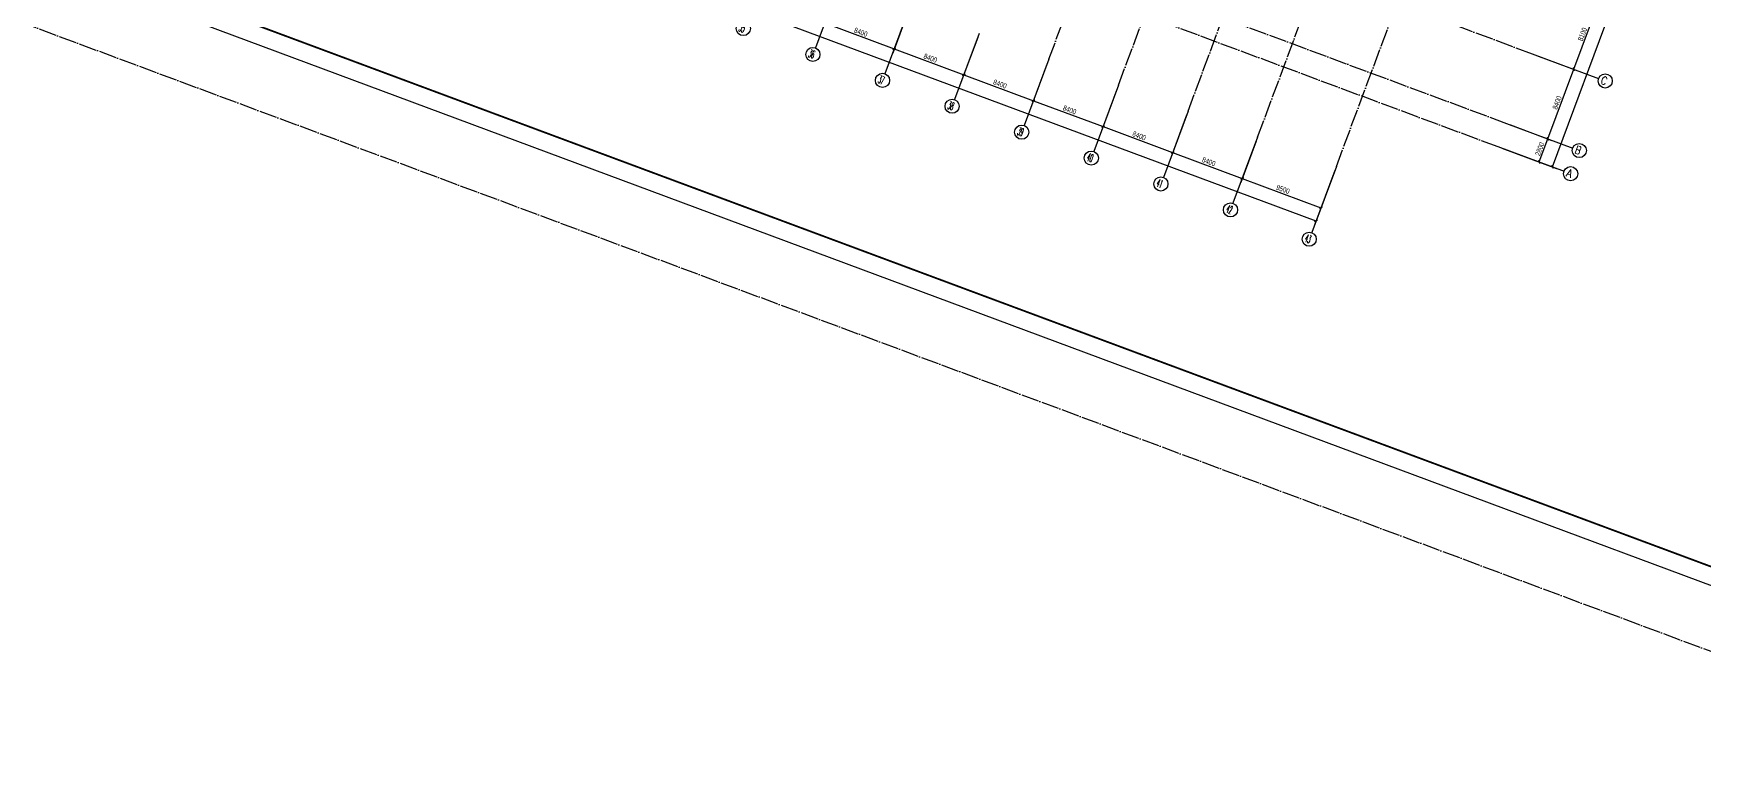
# Model space of a CAD drawing. Header units: millimetres. Extents: x 600121811 to 600690586, y 3472921280 to 3473279938.
# Drawn here: x 600406894 to 600595900, y 3472921280 to 3473002563 of the extents above; entities that cross this region are included whole.
import ezdxf
from ezdxf.enums import TextEntityAlignment as Align

# ---------------------------------------------------------------- set-up
doc = ezdxf.new("R2010")
doc.units = ezdxf.units.MM
doc.header["$LTSCALE"] = 1000
doc.linetypes.add('AX-MALL-GIRD-200$0$DOTE', pattern=[2.42, 2, -0.2, 0.02, -0.2])
doc.layers.get('0').update_dxf_attribs({"linetype": 'CONTINUOUS'})
for name, color, linetype in [('AX-MALL-GIRD-200$0$A-Grid', 222, 'AX-MALL-GIRD-200$0$DOTE'), ('AX-MALL-GIRD-200$0$A-Grid-Iden', 11, 'CONTINUOUS'), ('AX-MALL-GJ-200$0$A-Anno-Note', 241, 'CONTINUOUS'), ('AX-MALL-GJ-200$0$X-Tlbk', 4, 'CONTINUOUS'), ('AX-MALL-WALL-GJ$0$A-SEE', 254, 'CONTINUOUS'), ('AXIS_TEXT', 7, 'CONTINUOUS')]:
    doc.layers.add(name, color=color, linetype=linetype)
doc.styles.add('AX-MALL-GIRD-200$0$_TCH_AXIS', font='ROMAND.shx', dxfattribs={"width": 0.7, "height": 5, "bigfont": 'zy_cn.shx'})
doc.styles.add('AX-MALL-GIRD-200$0$_TCH_DIM_T3', font='zy_en.shx', dxfattribs={"width": 0.7, "bigfont": 'zy_cn.shx'})
doc.styles.add('COMPLEX', font='COMPLEX')
doc.dimstyles.new('AX-MALL-GIRD-200$0$_TCH_ARCH&&200', dxfattribs={"dimtxt": 595, "dimasz": 300, "dimexe": 500, "dimexo": 500, "dimgap": 152.5, "dimtad": 1, "dimdec": 0, "dimzin": 0, "dimdsep": 46, "dimtxsty": 'AX-MALL-GIRD-200$0$_TCH_DIM_T3', "dimblk": 'AX-MALL-GIRD-200$0$_ArchTick', "dimcen": 0.09, "dimclrt": 7, "dimazin": 2, "dimtfac": 1, "dimtdec": 0, "dimtix": 1, "dimtmove": 2, "dimatfit": 3, "dimfxl": 500, "dimtolj": 1, "dimtzin": 0, "dimarcsym": 0})

# ---------------------------------------------------------------- blocks, each defined once
blk = doc.blocks.new('_AXISO')
blk.add_circle((0, 0), 0.5)
at = {"layer": 'AXIS_TEXT', "style": 'COMPLEX', "width": 1.041667}
blk.add_attdef('A', text='', height=0.56, dxfattribs=at).set_placement((-0.25, -0.28), (0.25, -0.28), align=Align.FIT)
blk = doc.blocks.new('AX-MALL-GIRD-200$0$_ArchTick')
at = {"color": 0, "linetype": 'ByBlock', "const_width": 0.4}
blk.add_lwpolyline([(-0.5, -0.5), (0.5, 0.5)], dxfattribs=at)
blk = doc.blocks.new('*D160')
at = {"layer": 'AX-MALL-GIRD-200$0$A-Grid-Iden', "color": 0, "lineweight": -2, "transparency": 16777216}
for p, q in [((600228911, 3473108184), (600226607, 3473101999)), ((600226782, 3473102468), (600551951, 3472981333)), ((600554081, 3472987049), (600551777, 3472980864))]:
    blk.add_line(p, q, dxfattribs=at)
at = {"layer": 'AX-MALL-GIRD-200$0$A-Grid-Iden', "color": 0, "lineweight": -2, "transparency": 16777216, "xscale": 300, "yscale": 300, "zscale": 300}
for p, rotation in [((600226782, 3473102468), 159.5681613089764), ((600551951, 3472981333), 339.5681613089764)]:
    blk.add_blockref('AX-MALL-GIRD-200$0$_ArchTick', p, dxfattribs=dict(at, rotation=rotation))
at = {"layer": 'AX-MALL-GIRD-200$0$A-Grid-Iden', "color": 7, "transparency": 16777216, "insert": (600389524, 3473042322), "char_height": 595, "attachment_point": 5, "rotation": 339.56816, "style": 'AX-MALL-GIRD-200$0$_TCH_DIM_T3'}
blk.add_mtext('\\A1;347000', dxfattribs=at)
blk = doc.blocks.new('*D196')
at = {"layer": 'AX-MALL-GIRD-200$0$A-Grid-Iden', "color": 0, "lineweight": -2, "transparency": 16777216}
for p, q in [((600497949, 3473007960), (600496204, 3473003274)), ((600505821, 3473005027), (600504075, 3473000342)), ((600496378, 3473003743), (600504250, 3473000810))]:
    blk.add_line(p, q, dxfattribs=at)
at = {"layer": 'AX-MALL-GIRD-200$0$A-Grid-Iden', "color": 0, "lineweight": -2, "transparency": 16777216, "xscale": 300, "yscale": 300, "zscale": 300}
for p, rotation in [((600496378, 3473003743), 159.5681613094948), ((600504250, 3473000810), 339.5681613094948)]:
    blk.add_blockref('AX-MALL-GIRD-200$0$_ArchTick', p, dxfattribs=dict(at, rotation=rotation))
at = {"layer": 'AX-MALL-GIRD-200$0$A-Grid-Iden', "color": 7, "transparency": 16777216, "insert": (600500471, 3473002698), "char_height": 595, "attachment_point": 5, "rotation": 339.56816, "style": 'AX-MALL-GIRD-200$0$_TCH_DIM_T3'}
blk.add_mtext('\\A1;8400', dxfattribs=at)
blk = doc.blocks.new('*D197')
at = {"layer": 'AX-MALL-GIRD-200$0$A-Grid-Iden', "color": 0, "lineweight": -2, "transparency": 16777216}
for p, q in [((600505821, 3473005027), (600504075, 3473000342)), ((600504250, 3473000810), (600512121, 3472997878)), ((600513692, 3473002095), (600511947, 3472997409))]:
    blk.add_line(p, q, dxfattribs=at)
at = {"layer": 'AX-MALL-GIRD-200$0$A-Grid-Iden', "color": 0, "lineweight": -2, "transparency": 16777216, "xscale": 300, "yscale": 300, "zscale": 300}
for p, rotation in [((600504250, 3473000810), 159.5681613081501), ((600512121, 3472997878), 339.5681613081501)]:
    blk.add_blockref('AX-MALL-GIRD-200$0$_ArchTick', p, dxfattribs=dict(at, rotation=rotation))
at = {"layer": 'AX-MALL-GIRD-200$0$A-Grid-Iden', "color": 7, "transparency": 16777216, "insert": (600508343, 3472999766), "char_height": 595, "attachment_point": 5, "rotation": 339.56816, "style": 'AX-MALL-GIRD-200$0$_TCH_DIM_T3'}
blk.add_mtext('\\A1;8400', dxfattribs=at)
blk = doc.blocks.new('*D198')
at = {"layer": 'AX-MALL-GIRD-200$0$A-Grid-Iden', "color": 0, "lineweight": -2, "transparency": 16777216}
for p, q in [((600513692, 3473002095), (600511947, 3472997409)), ((600521564, 3472999162), (600519818, 3472994477)), ((600512121, 3472997878), (600519993, 3472994946))]:
    blk.add_line(p, q, dxfattribs=at)
at = {"layer": 'AX-MALL-GIRD-200$0$A-Grid-Iden', "color": 0, "lineweight": -2, "transparency": 16777216, "xscale": 300, "yscale": 300, "zscale": 300}
for p, rotation in [((600512121, 3472997878), 159.5681613097787), ((600519993, 3472994946), 339.5681613097787)]:
    blk.add_blockref('AX-MALL-GIRD-200$0$_ArchTick', p, dxfattribs=dict(at, rotation=rotation))
at = {"layer": 'AX-MALL-GIRD-200$0$A-Grid-Iden', "color": 7, "transparency": 16777216, "insert": (600516214, 3472996833), "char_height": 595, "attachment_point": 5, "rotation": 339.56816, "style": 'AX-MALL-GIRD-200$0$_TCH_DIM_T3'}
blk.add_mtext('\\A1;8400', dxfattribs=at)
blk = doc.blocks.new('*D199')
at = {"layer": 'AX-MALL-GIRD-200$0$A-Grid-Iden', "color": 0, "lineweight": -2, "transparency": 16777216}
for p, q in [((600521564, 3472999162), (600519818, 3472994477)), ((600519993, 3472994946), (600527865, 3472992013)), ((600529435, 3472996230), (600527690, 3472991545))]:
    blk.add_line(p, q, dxfattribs=at)
at = {"layer": 'AX-MALL-GIRD-200$0$A-Grid-Iden', "color": 0, "lineweight": -2, "transparency": 16777216, "xscale": 300, "yscale": 300, "zscale": 300}
for p, rotation in [((600519993, 3472994946), 159.5681613100625), ((600527865, 3472992013), 339.5681613100625)]:
    blk.add_blockref('AX-MALL-GIRD-200$0$_ArchTick', p, dxfattribs=dict(at, rotation=rotation))
at = {"layer": 'AX-MALL-GIRD-200$0$A-Grid-Iden', "color": 7, "transparency": 16777216, "insert": (600524086, 3472993901), "char_height": 595, "attachment_point": 5, "rotation": 339.56816, "style": 'AX-MALL-GIRD-200$0$_TCH_DIM_T3'}
blk.add_mtext('\\A1;8400', dxfattribs=at)
blk = doc.blocks.new('*D200')
at = {"layer": 'AX-MALL-GIRD-200$0$A-Grid-Iden', "color": 0, "lineweight": -2, "transparency": 16777216}
for p, q in [((600529435, 3472996230), (600527690, 3472991545)), ((600537307, 3472993298), (600535562, 3472988612)), ((600527865, 3472992013), (600535736, 3472989081))]:
    blk.add_line(p, q, dxfattribs=at)
at = {"layer": 'AX-MALL-GIRD-200$0$A-Grid-Iden', "color": 0, "lineweight": -2, "transparency": 16777216, "xscale": 300, "yscale": 300, "zscale": 300}
for p, rotation in [((600527865, 3472992013), 159.5681613075824), ((600535736, 3472989081), 339.5681613075824)]:
    blk.add_blockref('AX-MALL-GIRD-200$0$_ArchTick', p, dxfattribs=dict(at, rotation=rotation))
at = {"layer": 'AX-MALL-GIRD-200$0$A-Grid-Iden', "color": 7, "transparency": 16777216, "insert": (600531957, 3472990969), "char_height": 595, "attachment_point": 5, "rotation": 339.56816, "style": 'AX-MALL-GIRD-200$0$_TCH_DIM_T3'}
blk.add_mtext('\\A1;8400', dxfattribs=at)
blk = doc.blocks.new('*D201')
at = {"layer": 'AX-MALL-GIRD-200$0$A-Grid-Iden', "color": 0, "lineweight": -2, "transparency": 16777216}
for p, q in [((600537307, 3472993298), (600535562, 3472988612)), ((600545179, 3472990365), (600543433, 3472985680)), ((600535736, 3472989081), (600543608, 3472986148))]:
    blk.add_line(p, q, dxfattribs=at)
at = {"layer": 'AX-MALL-GIRD-200$0$A-Grid-Iden', "color": 0, "lineweight": -2, "transparency": 16777216, "xscale": 300, "yscale": 300, "zscale": 300}
for p, rotation in [((600535736, 3472989081), 159.5681613094948), ((600543608, 3472986148), 339.5681613094948)]:
    blk.add_blockref('AX-MALL-GIRD-200$0$_ArchTick', p, dxfattribs=dict(at, rotation=rotation))
at = {"layer": 'AX-MALL-GIRD-200$0$A-Grid-Iden', "color": 7, "transparency": 16777216, "insert": (600539829, 3472988036), "char_height": 595, "attachment_point": 5, "rotation": 339.56816, "style": 'AX-MALL-GIRD-200$0$_TCH_DIM_T3'}
blk.add_mtext('\\A1;8400', dxfattribs=at)
blk = doc.blocks.new('*D202')
at = {"layer": 'AX-MALL-GIRD-200$0$A-Grid-Iden', "color": 0, "lineweight": -2, "transparency": 16777216}
for p, q in [((600545179, 3472990365), (600543433, 3472985680)), ((600543608, 3472986148), (600552510, 3472982832)), ((600554081, 3472987049), (600552335, 3472982363))]:
    blk.add_line(p, q, dxfattribs=at)
at = {"layer": 'AX-MALL-GIRD-200$0$A-Grid-Iden', "color": 0, "lineweight": -2, "transparency": 16777216, "xscale": 300, "yscale": 300, "zscale": 300}
for p, rotation in [((600543608, 3472986148), 159.5681613086647), ((600552510, 3472982832), 339.5681613086647)]:
    blk.add_blockref('AX-MALL-GIRD-200$0$_ArchTick', p, dxfattribs=dict(at, rotation=rotation))
at = {"layer": 'AX-MALL-GIRD-200$0$A-Grid-Iden', "color": 7, "transparency": 16777216, "insert": (600548216, 3472984912), "char_height": 595, "attachment_point": 5, "rotation": 339.56816, "style": 'AX-MALL-GIRD-200$0$_TCH_DIM_T3'}
blk.add_mtext('\\A1;9500', dxfattribs=at)
blk = doc.blocks.new('*D216')
at = {"layer": 'AX-MALL-GIRD-200$0$A-Grid-Iden', "color": 0, "lineweight": -2, "transparency": 16777216}
for p, q in [((600603277, 3473070922), (600609462, 3473068618)), ((600578692, 3472987453), (600608993, 3473068792)), ((600572976, 3472989582), (600579161, 3472987278))]:
    blk.add_line(p, q, dxfattribs=at)
at = {"layer": 'AX-MALL-GIRD-200$0$A-Grid-Iden', "color": 0, "lineweight": -2, "transparency": 16777216, "xscale": 300, "yscale": 300, "zscale": 300}
for p, rotation in [((600608993, 3473068792), 69.56816130916272), ((600578692, 3472987453), 249.5681613091627)]:
    blk.add_blockref('AX-MALL-GIRD-200$0$_ArchTick', p, dxfattribs=dict(at, rotation=rotation))
at = {"layer": 'AX-MALL-GIRD-200$0$A-Grid-Iden', "color": 7, "transparency": 16777216, "insert": (600593421, 3473028280), "char_height": 595, "attachment_point": 5, "rotation": 69.56816, "style": 'AX-MALL-GIRD-200$0$_TCH_DIM_T3'}
blk.add_mtext('\\A1;86800', dxfattribs=at)
blk = doc.blocks.new('*D217')
at = {"layer": 'AX-MALL-GIRD-200$0$A-Grid-Iden', "color": 0, "lineweight": -2, "transparency": 16777216}
for p, q in [((600573953, 3472992206), (600578639, 3472990461)), ((600572976, 3472989582), (600577661, 3472987837)), ((600577193, 3472988011), (600578170, 3472990635))]:
    blk.add_line(p, q, dxfattribs=at)
at = {"layer": 'AX-MALL-GIRD-200$0$A-Grid-Iden', "color": 0, "lineweight": -2, "transparency": 16777216, "xscale": 300, "yscale": 300, "zscale": 300}
for p, rotation in [((600578170, 3472990635), 69.56816130856873), ((600577193, 3472988011), 249.5681613085687)]:
    blk.add_blockref('AX-MALL-GIRD-200$0$_ArchTick', p, dxfattribs=dict(at, rotation=rotation))
at = {"layer": 'AX-MALL-GIRD-200$0$A-Grid-Iden', "color": 7, "transparency": 16777216, "insert": (600577260, 3472989480), "char_height": 595, "attachment_point": 5, "rotation": 69.56816, "style": 'AX-MALL-GIRD-200$0$_TCH_DIM_T3'}
blk.add_mtext('\\A1;2800', dxfattribs=at)
blk = doc.blocks.new('*D218')
at = {"layer": 'AX-MALL-GIRD-200$0$A-Grid-Iden', "color": 0, "lineweight": -2, "transparency": 16777216}
for p, q in [((600576886, 3473000078), (600581571, 3472998332)), ((600578170, 3472990635), (600581102, 3472998507)), ((600573953, 3472992206), (600578639, 3472990461))]:
    blk.add_line(p, q, dxfattribs=at)
at = {"layer": 'AX-MALL-GIRD-200$0$A-Grid-Iden', "color": 0, "lineweight": -2, "transparency": 16777216, "xscale": 300, "yscale": 300, "zscale": 300}
for p, rotation in [((600581102, 3472998507), 69.56816130965898), ((600578170, 3472990635), 249.568161309659)]:
    blk.add_blockref('AX-MALL-GIRD-200$0$_ArchTick', p, dxfattribs=dict(at, rotation=rotation))
at = {"layer": 'AX-MALL-GIRD-200$0$A-Grid-Iden', "color": 7, "transparency": 16777216, "insert": (600579215, 3472994728), "char_height": 595, "attachment_point": 5, "rotation": 69.56816, "style": 'AX-MALL-GIRD-200$0$_TCH_DIM_T3'}
blk.add_mtext('\\A1;8400', dxfattribs=at)
blk = doc.blocks.new('*D219')
at = {"layer": 'AX-MALL-GIRD-200$0$A-Grid-Iden', "color": 0, "lineweight": -2, "transparency": 16777216}
for p, q in [((600579713, 3473007668), (600584399, 3473005923)), ((600581102, 3472998507), (600583930, 3473006097)), ((600576886, 3473000078), (600581571, 3472998332))]:
    blk.add_line(p, q, dxfattribs=at)
at = {"layer": 'AX-MALL-GIRD-200$0$A-Grid-Iden', "color": 0, "lineweight": -2, "transparency": 16777216, "xscale": 300, "yscale": 300, "zscale": 300}
for p, rotation in [((600583930, 3473006097), 69.56816130878983), ((600581102, 3472998507), 249.5681613087898)]:
    blk.add_blockref('AX-MALL-GIRD-200$0$_ArchTick', p, dxfattribs=dict(at, rotation=rotation))
at = {"layer": 'AX-MALL-GIRD-200$0$A-Grid-Iden', "color": 7, "transparency": 16777216, "insert": (600582095, 3473002459), "char_height": 595, "attachment_point": 5, "rotation": 69.56816, "style": 'AX-MALL-GIRD-200$0$_TCH_DIM_T3'}
blk.add_mtext('\\A1;8100', dxfattribs=at)
blk = doc.blocks.new('AX-MALL-GIRD-200')
at = {"layer": 'AX-MALL-GIRD-200$0$A-Grid'}
for p, q in [((600218521, 3473133579.1), (600576417, 3473000252.3)), ((600215588.6, 3473125707.5), (600573484.6, 3472992380.8)), ((600214611.2, 3473123083.7), (600572507.2, 3472989756.9)), ((600521738.5, 3472999631), (600560468, 3473103594.7)), ((600529610, 3472996698.6), (600568339.5, 3473100662.3)), ((600537481.5, 3472993766.2), (600576211.1, 3473097729.9)), ((600545353.1, 3472990833.8), (600584082.6, 3473094797.5)), ((600554255.4, 3472987517.4), (600592985, 3473091481.2))]:
    blk.add_line(p, q, dxfattribs=at)
blk.add_lwpolyline([(600121810.7, 3473109514.7), (600627098, 3472921280.3), (600690585.7, 3473091703.7), (600185298.4, 3473279938)], close=True, dxfattribs=at)
at = {"layer": 'AX-MALL-GIRD-200$0$A-Grid-Iden'}
for p, q in [((600498123.8, 3473008428.1), (600495331.1, 3473000931.4)), ((600505995.4, 3473005495.7), (600503202.6, 3472997999)), ((600513866.9, 3473002563.3), (600511074.2, 3472995066.6)), ((600521738.5, 3472999631), (600518945.7, 3472992134.3)), ((600576417, 3473000252.3), (600583913.7, 3472997459.6)), ((600529610, 3472996698.6), (600526817.3, 3472989201.9)), ((600537481.5, 3472993766.2), (600534688.8, 3472986269.5)), ((600573484.6, 3472992380.8), (600580981.4, 3472989588)), ((600545353.1, 3472990833.8), (600542560.3, 3472983337.1)), ((600572507.2, 3472989756.9), (600580003.9, 3472986964.2)), ((600554255.4, 3472987517.4), (600551462.7, 3472980020.7))]:
    blk.add_line(p, q, dxfattribs=at)
ref = blk.add_blockref('_AXISO', (600487180.3, 3473003114.1), dxfattribs=dict(at, xscale=1600, yscale=1600, zscale=1600))
ref.add_attrib('A', '35', dxfattribs={"height": 905.1, "rotation": 339.568161, "style": 'AX-MALL-GIRD-200$0$_TCH_AXIS', "width": 0.525}).set_placement((600486598.2, 3473002848), (600487191.9, 3473002626.8), align=Align.FIT)
ref = blk.add_blockref('_AXISO', (600495051.8, 3473000181.7), dxfattribs=dict(at, xscale=1600, yscale=1600, zscale=1600))
ref.add_attrib('A', '36', dxfattribs={"height": 905.1, "rotation": 339.568161, "style": 'AX-MALL-GIRD-200$0$_TCH_AXIS', "width": 0.525}).set_placement((600494469.8, 3472999915.6), (600495063.5, 3472999694.5), align=Align.FIT)
ref = blk.add_blockref('_AXISO', (600502923.4, 3472997249.3), dxfattribs=dict(at, xscale=1600, yscale=1600, zscale=1600))
ref.add_attrib('A', '37', dxfattribs={"height": 905.1, "rotation": 339.568161, "style": 'AX-MALL-GIRD-200$0$_TCH_AXIS', "width": 0.525}).set_placement((600502341.3, 3472996983.2), (600502935, 3472996762.1), align=Align.FIT)
ref = blk.add_blockref('_AXISO', (600584663.4, 3472997180.3), dxfattribs=dict(at, xscale=1600, yscale=1600, zscale=1600))
ref.add_attrib('A', 'C', dxfattribs={"height": 905.1, "rotation": 339.568161, "style": 'AX-MALL-GIRD-200$0$_TCH_AXIS'}).set_placement((600584081.3, 3472996914.2), (600584675.1, 3472996693), align=Align.FIT)
ref = blk.add_blockref('_AXISO', (600510794.9, 3472994317), dxfattribs=dict(at, xscale=1600, yscale=1600, zscale=1600))
ref.add_attrib('A', '38', dxfattribs={"height": 905.1, "rotation": 339.568161, "style": 'AX-MALL-GIRD-200$0$_TCH_AXIS', "width": 0.525}).set_placement((600510212.9, 3472994050.9), (600510806.6, 3472993829.7), align=Align.FIT)
ref = blk.add_blockref('_AXISO', (600518666.5, 3472991384.6), dxfattribs=dict(at, xscale=1600, yscale=1600, zscale=1600))
ref.add_attrib('A', '39', dxfattribs={"height": 905.1, "rotation": 339.568161, "style": 'AX-MALL-GIRD-200$0$_TCH_AXIS', "width": 0.525}).set_placement((600518084.4, 3472991118.5), (600518678.1, 3472990897.3), align=Align.FIT)
ref = blk.add_blockref('_AXISO', (600526538, 3472988452.2), dxfattribs=dict(at, xscale=1600, yscale=1600, zscale=1600))
ref.add_attrib('A', '40', dxfattribs={"height": 905.1, "rotation": 339.568161, "style": 'AX-MALL-GIRD-200$0$_TCH_AXIS', "width": 0.525}).set_placement((600525955.9, 3472988186.1), (600526549.6, 3472987964.9), align=Align.FIT)
ref = blk.add_blockref('_AXISO', (600581731, 3472989308.8), dxfattribs=dict(at, xscale=1600, yscale=1600, zscale=1600))
ref.add_attrib('A', 'B', dxfattribs={"height": 905.1, "rotation": 339.568161, "style": 'AX-MALL-GIRD-200$0$_TCH_AXIS', "width": 1.05}).set_placement((600581149, 3472989042.7), (600581742.7, 3472988821.5), align=Align.FIT)
ref = blk.add_blockref('_AXISO', (600580753.6, 3472986684.9), dxfattribs=dict(at, xscale=1600, yscale=1600, zscale=1600))
ref.add_attrib('A', 'A', dxfattribs={"height": 905.1, "rotation": 339.568161, "style": 'AX-MALL-GIRD-200$0$_TCH_AXIS', "width": 1.05}).set_placement((600580171.5, 3472986418.8), (600580765.2, 3472986197.7), align=Align.FIT)
ref = blk.add_blockref('_AXISO', (600534409.5, 3472985519.8), dxfattribs=dict(at, xscale=1600, yscale=1600, zscale=1600))
ref.add_attrib('A', '41', dxfattribs={"height": 905.1, "rotation": 339.568161, "style": 'AX-MALL-GIRD-200$0$_TCH_AXIS', "width": 0.525}).set_placement((600533827.5, 3472985253.7), (600534421.2, 3472985032.6), align=Align.FIT)
ref = blk.add_blockref('_AXISO', (600542281.1, 3472982587.4), dxfattribs=dict(at, xscale=1600, yscale=1600, zscale=1600))
ref.add_attrib('A', '42', dxfattribs={"height": 905.1, "rotation": 339.568161, "style": 'AX-MALL-GIRD-200$0$_TCH_AXIS', "width": 0.525}).set_placement((600541699, 3472982321.3), (600542292.7, 3472982100.2), align=Align.FIT)
ref = blk.add_blockref('_AXISO', (600551183.4, 3472979271.1), dxfattribs=dict(at, xscale=1600, yscale=1600, zscale=1600))
ref.add_attrib('A', '43', dxfattribs={"height": 905.1, "rotation": 339.568161, "style": 'AX-MALL-GIRD-200$0$_TCH_AXIS', "width": 0.525}).set_placement((600550601.4, 3472979005), (600551195.1, 3472978783.8), align=Align.FIT)
for base, p1, p2, angle, picture, middle, turn in [((600551951.4, 3472981332.7), (600229085.8, 3473108652.6), (600554255.4, 3472987517.4), 339.568161, '*D160', (600389523.7, 3473042322), 339.568161), ((600608993.2, 3473068792.2), (600572507.2, 3472989756.9), (600602808.4, 3473071096.2), 69.568161, '*D216', (600593420.9, 3473028279.6), 69.568161), ((600504249.9, 3473000810.3), (600498123.8, 3473008428.1), (600505995.4, 3473005495.7), 339.568161, '*D196', (600500471.2, 3473002698.2), 339.568161), ((600583930.1, 3473006097.3), (600576417, 3473000252.3), (600579244.7, 3473007842.7), 69.568161, '*D219', (600582094.6, 3473002459.2), 69.568161), ((600512121.5, 3472997877.9), (600505995.4, 3473005495.7), (600513866.9, 3473002563.3), 339.568161, '*D197', (600508342.8, 3472999765.8), 339.568161), ((600519993, 3472994945.5), (600513866.9, 3473002563.3), (600521738.5, 3472999631), 339.568161, '*D198', (600516214.3, 3472996833.4), 339.568161), ((600527864.5, 3472992013.1), (600521738.5, 3472999631), (600529610, 3472996698.6), 339.568161, '*D199', (600524085.9, 3472993901), 339.568161), ((600581102.5, 3472998506.9), (600573484.6, 3472992380.8), (600576417, 3473000252.3), 69.568161, '*D218', (600579214.6, 3472994728.2), 69.568161), ((600535736.1, 3472989080.8), (600529610, 3472996698.6), (600537481.5, 3472993766.2), 339.568161, '*D200', (600531957.4, 3472990968.6), 339.568161), ((600543607.6, 3472986148.4), (600537481.5, 3472993766.2), (600545353.1, 3472990833.8), 339.568161, '*D201', (600539828.9, 3472988036.3), 339.568161), ((600578170.1, 3472990635.3), (600572507.2, 3472989756.9), (600573484.6, 3472992380.8), 69.568161, '*D217', (600577259.7, 3472989480.5), 69.568161), ((600552510, 3472982832), (600545353.1, 3472990833.8), (600554255.4, 3472987517.4), 339.568161, '*D202', (600548215.9, 3472984911.9), 339.568161)]:
    dim = blk.add_linear_dim(base=base, p1=p1, p2=p2, angle=angle, dimstyle='AX-MALL-GIRD-200$0$_TCH_ARCH&&200', override={"dimgap": 0}, dxfattribs=at)
    dim.commit()
    dim.dimension.update_dxf_attribs({"geometry": picture, "text_midpoint": middle, "dimtype": 129, "text_rotation": turn})
blk = doc.blocks.new('AX-MALL-WALL-GJ')
at = {"layer": 'AX-MALL-WALL-GJ$0$A-SEE'}
blk.add_blockref('AX-MALL-GIRD-200', (0, 0), dxfattribs=at)

msp = doc.modelspace()

# ---------------------------------------------------------------- linework, layer by layer
at = {"layer": 'AX-MALL-GJ-200$0$X-Tlbk'}
msp.add_lwpolyline([(600182351, 3473094412), (600600292, 3472938717), (600659010, 3473096335), (600241068, 3473252031)], close=True, dxfattribs=at)
at = {"layer": 'AX-MALL-GJ-200$0$X-Tlbk', "const_width": 200}
msp.add_lwpolyline([(600187735, 3473094541), (600599116, 3472941289), (600656437, 3473095159), (600245056, 3473248411)], close=True, dxfattribs=at)

# ---------------------------------------------------------------- block references
at = {"layer": 'AX-MALL-GJ-200$0$A-Anno-Note'}
msp.add_blockref('AX-MALL-WALL-GJ', (0, 0), dxfattribs=at)

doc.saveas('drawing.dxf')
